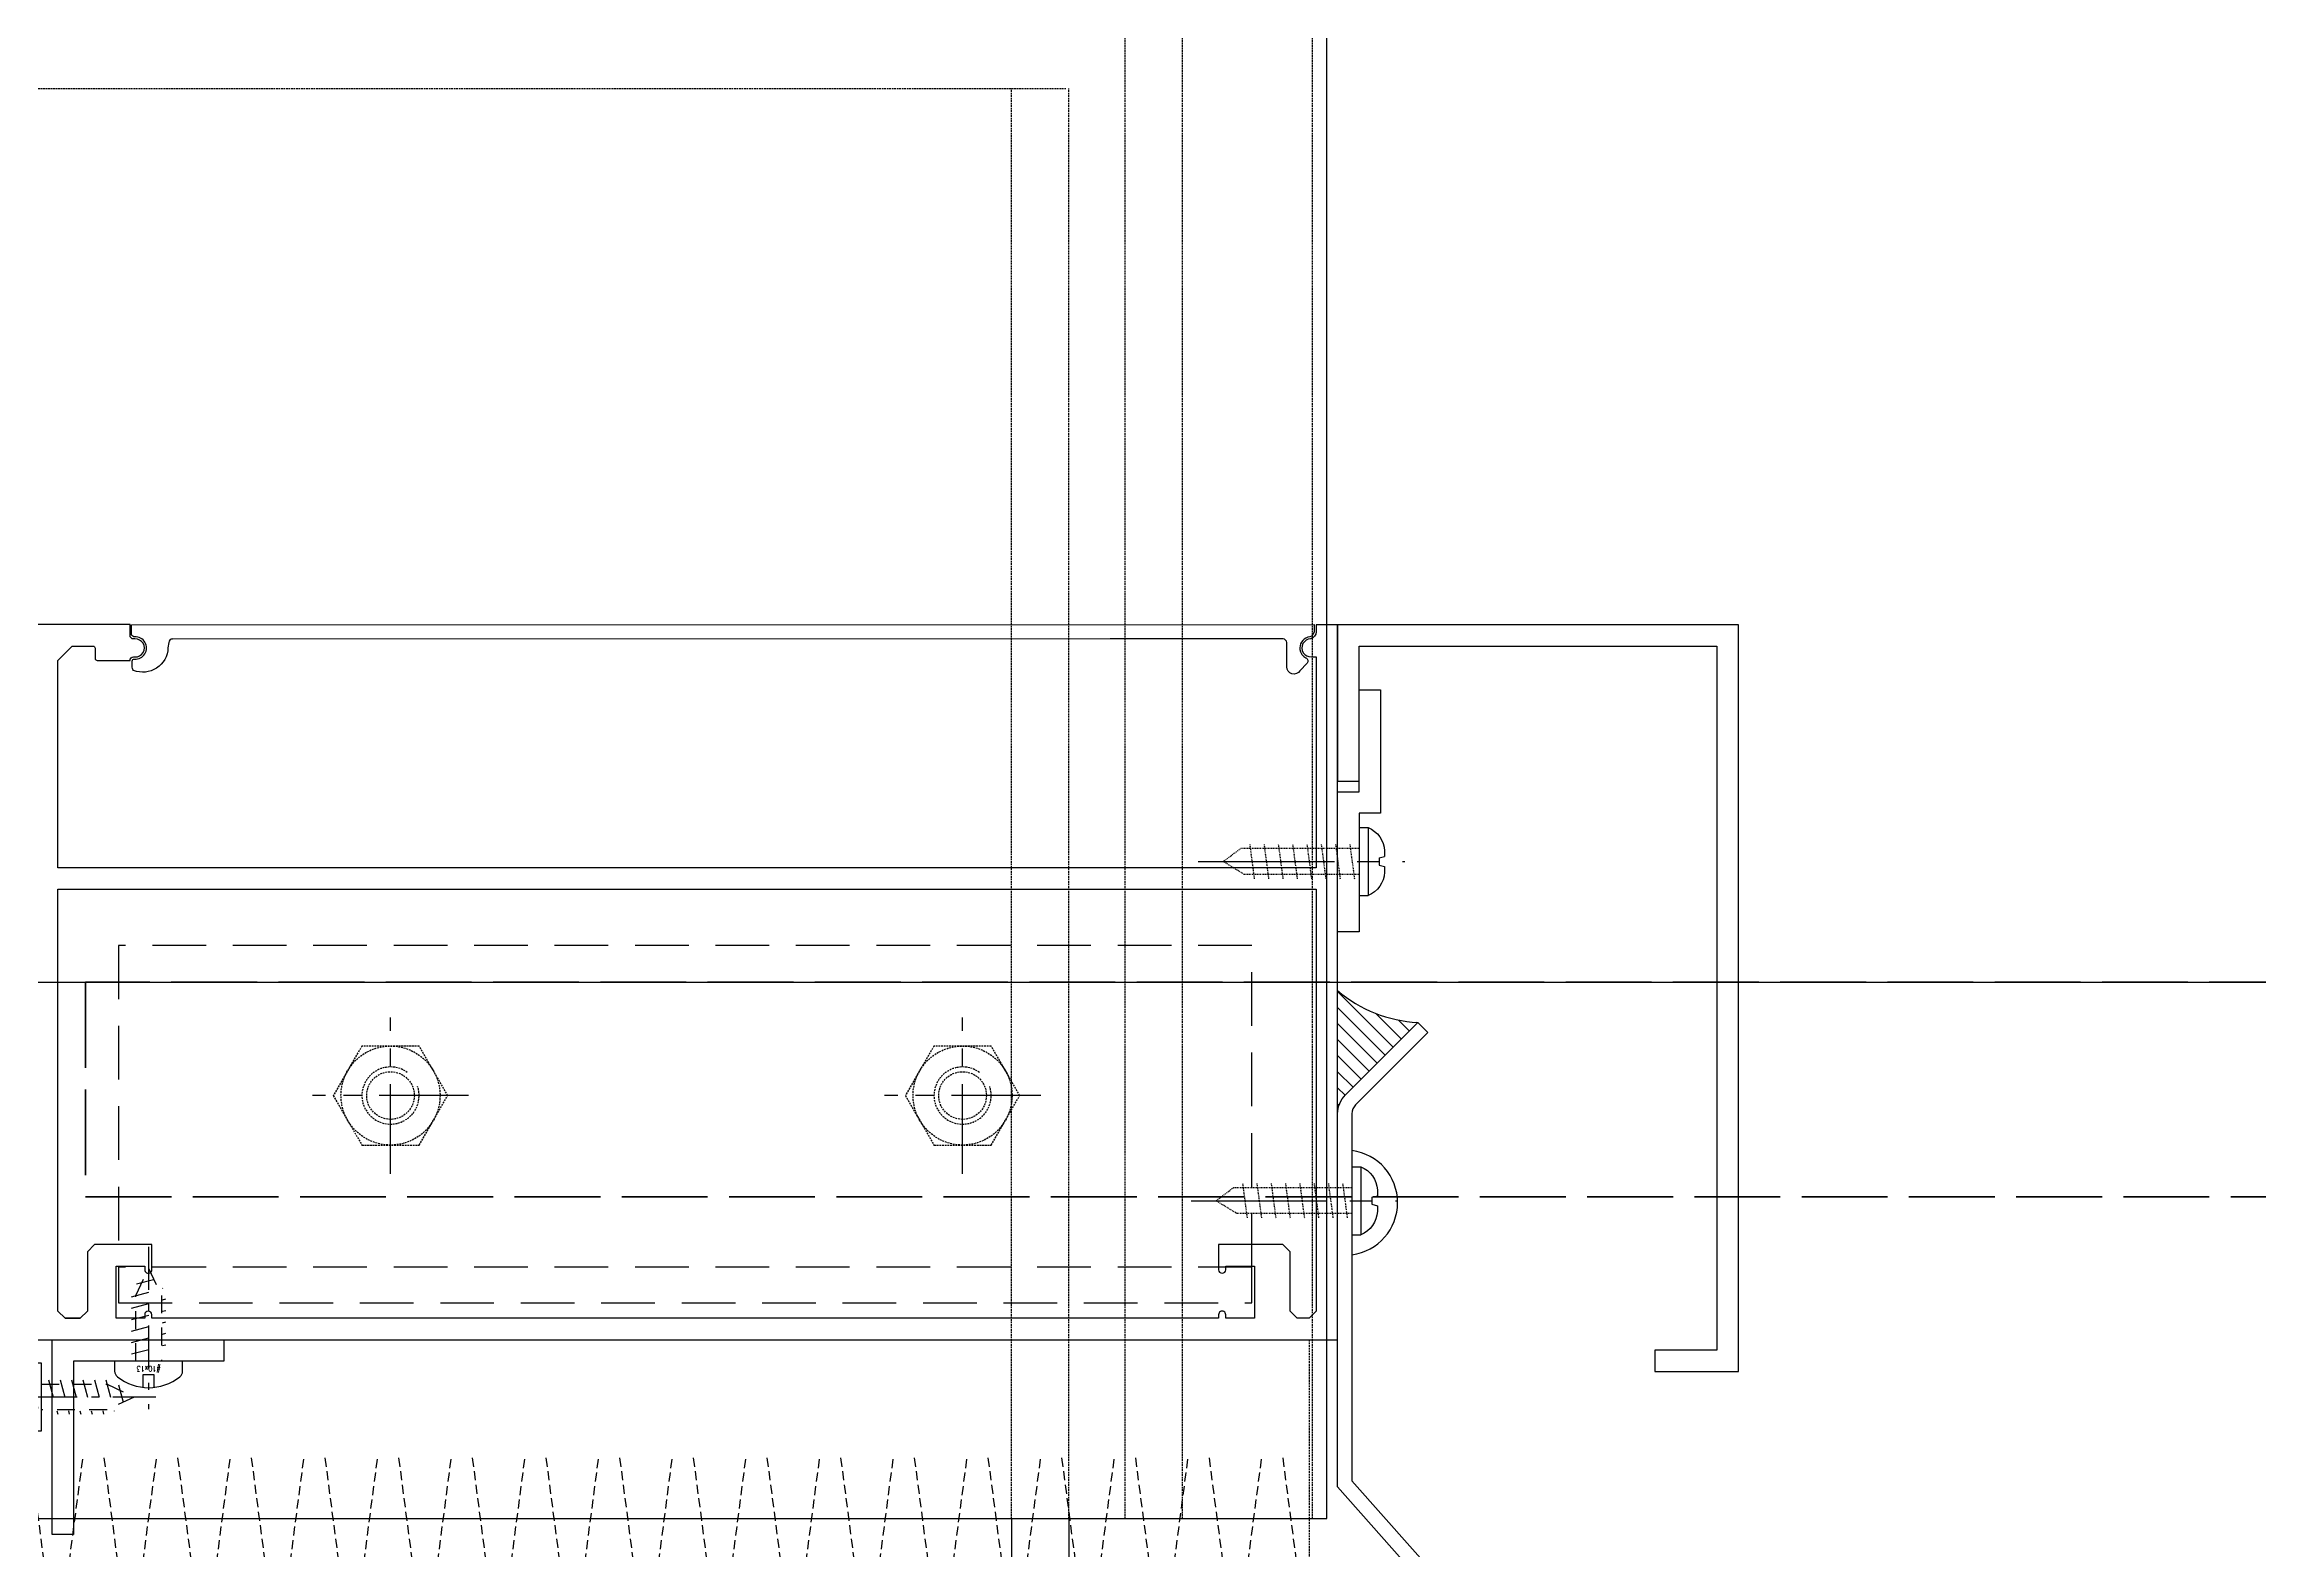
# Model space of a CAD drawing. Header units: millimetres. Extents: x 0 to 119933, y -45162 to 41221.
# Drawn here: x 5013.4 to 5323.2, y -5192.9 to -4982.2 of the extents above; entities that cross this region are included whole.
import ezdxf
from ezdxf.enums import TextEntityAlignment as Align
from ezdxf.xclip import XClip

# ---------------------------------------------------------------- set-up
doc = ezdxf.new("R2010")
doc.units = ezdxf.units.MM
doc.header["$XCLIPFRAME"] = 0
for name, pattern in [('ACAD_ISO02W100', [15, 12, -3]), ('ACAD_ISO04W100', [30, 24, -3, 0, -3]), ('CENTER', [2, 1.25, -0.25, 0.25, -0.25]), ('CENTER-PISA', [11, 6, -2, 1, -2]), ('CENTER2', [28.575000000000003, 19.05, -3.175, 3.175, -3.175]), ('DASH', [0.35, 0.25, -0.1]), ('HIDDEN', [0.375, 0.25, -0.125]), ('HIDDEN-PISA', [4.5, 2.5, -2]), ('HIDDEN2', [0.1875, 0.125, -0.0625])]:
    doc.linetypes.add(name, pattern=pattern)
doc.layers.get('DEFPOINTS').update_dxf_attribs({"color": 166})
for name, color, linetype in [('A0-T-TEXT-ANNOTATIVE-AA', 4, 'Continuous'), ('AXIS', 1, 'ACAD_ISO04W100'), ('CASTFIX', 1, 'Continuous'), ('centre', 6, 'CENTER'), ('F-Alum', 4, 'Continuous'), ('F-Bolt', 32, 'Continuous'), ('F_ALUM', 4, 'Continuous'), ('F_CNTR', 1, 'ACAD_ISO04W100'), ('F_DASH', 8, 'ACAD_ISO02W100'), ('F_FIXS', 1, 'Continuous'), ('F_INSU', 8, 'Continuous'), ('F_SEAL', 8, 'Continuous'), ('INSUL', 8, 'Continuous'), ('WELD', 6, 'Continuous')]:
    doc.layers.add(name, color=color, linetype=linetype)
doc.styles.add('ROMANS', font='simplex.shx', dxfattribs={"width": 0.8, "bigfont": 'hztxt.shx'})

# ---------------------------------------------------------------- blocks, each defined once
blk = doc.blocks.new('N10TR16')
at = {"layer": 'CASTFIX'}
for p, q in [((0.2560000000012224, 4.750000018964784), (-0.9939999999987776, 4.750000018964784)), ((-0.9939999999987776, 4.750000018964784), (-0.9939999999987776, -4.749999981035216)), ((0.2560000000012224, 4.750000018964784), (0.2560000000012224, -4.749999981035216)), ((-3.293999999994412, 1.500000018964784), (-3.293999999994412, 0.7000226781128731)), ((-2.543999999994412, 0.5000283536755887), (-3.293999999994412, 0.7000226781128731)), ((-2.543999999994412, 0.5000283536755887), (-2.543999999994412, -0.4999716463535151)), ((-2.543999999994412, -0.4999716463535151), (-3.293999999994412, -0.6999773219176859)), ((-3.293999999994412, -0.6999773219176859), (-3.293999999994412, -1.499999981035216)), ((0.2560000000012224, -4.749999981035216), (-0.9939999999987776, -4.749999981035216))]:
    blk.add_line(p, q, dxfattribs=at)
at = {"layer": 'CASTFIX', "color": 9, "linetype": 'CENTER2'}
blk.add_line((22.76322755155707, 1.89647835213691e-08), (-6.121367363637546, 1.89647835213691e-08), dxfattribs=at)
at = {"layer": 'CASTFIX', "color": 8, "linetype": 'HIDDEN2'}
for p, q in [((0.2560000000012224, 1.800000018964056), (16.8402498505493, 1.800000018964056)), ((1.555820079396653, 2.400000018966239), (0.9127091534683132, -2.399999981036672)), ((3.555820079396653, 2.400000018966239), (2.912709153468313, -2.399999981036672)), ((5.555820079396653, 2.400000018966239), (4.912709153468313, -2.399999981036672)), ((7.555820079396653, 2.400000018966239), (6.912709153468313, -2.399999981036672)), ((9.555820079396653, 2.400000018966239), (8.912709153468313, -2.399999981036672)), ((11.55582007939665, 2.400000018966239), (10.91270915346831, -2.399999981036672)), ((13.55582007939665, 2.400000018966239), (12.91270915346831, -2.399999981036672)), ((15.55582007939665, 2.400000018966239), (14.91270915346831, -2.399999981036672)), ((16.32121739130525, -1.799999981034489), (19.25600000000122, 1.89647835213691e-08)), ((19.25600000000122, 1.89647835213691e-08), (16.8402498505493, 1.800000018964056)), ((0.2560000000012224, -1.799999981034489), (16.32121739130525, -1.799999981034489))]:
    blk.add_line(p, q, dxfattribs=at)
at = {"layer": 'CASTFIX'}
for centre, radius, start, end in [((0.378151981109113, 1.340092463105975), 3.675631999908523, 111.9199292039428, 177.5065728460662), ((0.378151981109113, -1.340092425176408), 3.675631999908295, 182.4934271539338, 248.0800707960572)]:
    blk.add_arc(centre, radius, start, end, dxfattribs=at)
blk = doc.blocks.new('#10x13_Pan')
at = {"color": 8, "linetype": 'HIDDEN-PISA'}
for p, q in [((1.013843876329872, 2.400000000000318), (2.299999999999272, -2.399999999999693)), ((2.613843876329895, 2.400000000000318), (3.899999999999295, -2.399999999999693)), ((4.213843876329918, 2.400000000000318), (5.499999999999318, -2.399999999999693)), ((5.81384387632994, 2.400000000000318), (7.099999999999341, -2.399999999999693)), ((7.413843876329963, 2.400000000000318), (8.699999999999363, -2.399999999999693)), ((9.013843876329986, 2.400000000000318), (10.19201573850921, -1.996997249700655)), ((10.79835977367821, 1.711377296292767), (11.61269961616347, -1.327780370489904))]:
    blk.add_line(p, q, dxfattribs=at)
at = {"color": 0, "linetype": 'ByBlock'}
blk.add_lwpolyline([(0, 4.749999999999886), (-1.390168594290003, 4.749999999999886, 0.2285372899447186), (-2.172696025254254, 4.372616109497017, 0.3492883748538538), (-2.172696025254254, -4.372616109497244, 0.2285372899447485), (-1.390168594289833, -4.750000000000114), (0, -4.749999999999886)], format="xyb", close=True, dxfattribs=at)
at = {"color": 8, "linetype": 'HIDDEN-PISA'}
for points in [[(-3.659838021111909, 0.7499999999998863), (-1.849999999999966, 0.7499999999998863), (-1.850000000000023, -0.7500000000001137), (-3.659838021111909, -0.7500000000001137)], [(-6.252776074688882e-13, 1.790000000000305), (9.199999999999363, 1.790000000000305), (12.99999999999937, 2.842170943040401e-13), (9.19999999999925, -1.789999999999736), (-6.252776074688882e-13, -1.789999999999736)]]:
    blk.add_lwpolyline(points, dxfattribs=at)
at = {"layer": 'AXIS', "color": 8, "linetype": 'CENTER-PISA'}
blk.add_line((15.989094196, 2.842170943040401e-13), (-6.700000000000273, 2.842170943040401e-13), dxfattribs=at)
at = {"layer": 'DEFPOINTS', "color": 8, "linetype": 'ByBlock', "style": 'ROMANS', "width": 0.8}
blk.add_text('#10x13', height=0.75, rotation=90, dxfattribs=at).set_placement((-1, 2.273736754432321e-13), align=Align.MIDDLE)
blk = doc.blocks.new('is')
at = {"color": 8, "linetype": 'HIDDEN'}
blk.add_lwpolyline([(2, 0, 0.4517184411411627), (1.007969270657643, -1.125996158832205), (1.992030729342357, -8.874003841167799, -1.135041612651112), (0.00796927065764308, -8.874003841167793), (0.9920307293423569, -1.125996158832205, 0.4517184411411628), (0, 0)], format="xyb", dxfattribs=at)

msp = doc.modelspace()

# ---------------------------------------------------------------- hatches: boundary and pattern name
at = {"layer": 'F_SEAL'}
h = msp.add_hatch(dxfattribs=at)
h.set_pattern_fill('ANSI31', color=256, scale=0.5, angle=-90.00000000000001)
h.set_pattern_definition([(315, (2566.059907747665, -275.056054282586), (1.122532015133644, 1.122532015133644), [])])
edge = h.paths.add_edge_path()
edge.add_arc((5206.396863261936, -5100.371368200578), 18.65506233907372, 229.4922464005481, 267.213437718037)
edge.add_line((5205.489937779726, -5119.004372173224), (5195.158129547723, -5129.336180405198))
edge.add_arc((5197.279449891299, -5131.457500748804), 2.999999999997934, 134.9999999999999, 180.0000000000347)
edge.add_line((5194.279449891299, -5131.457500748804), (5194.279449891299, -5114.555149222639))

# ---------------------------------------------------------------- linework, layer by layer
at = {"layer": 'A0-T-TEXT-ANNOTATIVE-AA', "ltscale": 10, "elevation": 0.482003462297143}
msp.add_lwpolyline([(5038.501412244048, -5166.376562751424), (5017.501424137037, -5166.376562757478), (5017.501424141461, -5190.609636305193), (5014.501424141461, -5190.609636305426), (5014.501424136804, -5163.37656275771), (5038.501412242884, -5163.376562751424), (5038.501412244048, -5166.376562751424)], dxfattribs=at)
at = {"layer": 'centre', "ltscale": 10}
for p, q in [((5061.82787040947, -5140.153959004094, 0.9673669379150085), (5061.82787040947, -5118.297552543578, 0.9673669379150085)), ((5141.82787040947, -5140.153959004094, 0.9673669379150085), (5141.82787040947, -5118.297552543578, 0.9673669379150085)), ((5072.756073639728, -5129.225755773836, 0.9673669379150085), (5050.899667179212, -5129.225755773836, 0.9673669379150085)), ((5152.756073639728, -5129.225755773836, 0.9673669379150085), (5130.899667179212, -5129.225755773836, 0.9673669379150085))]:
    msp.add_line(p, q, dxfattribs=at)
at = {"layer": 'F-Alum', "color": 8, "linetype": 'DASH'}
for p, q in [((5190.762340200832, -5188.37536245119, 97895.35359417726), (5190.761651430061, -4685.296028332552, 97895.35995117598)), ((5004.163707770174, -4988.375379506675, 0.2753761315615573), (5156.266474645177, -4988.375379506675, 0.2753761315615573)), ((5148.683157147869, -5188.375380208252, 0.2772376796407962), (5148.683157147869, -4988.375380208252, 0.2772376796407962)), ((5156.683157147898, -5188.375380240383, 0.2772598696063465), (5156.683157147898, -4988.375380240383, 0.2772598696063465))]:
    msp.add_line(p, q, dxfattribs=at)
at = {"layer": 'F-Alum', "ltscale": 250}
msp.add_line((5192.76238046927, -5188.375361611748, -0.004396072596954403), (5192.761674450026, -4685.296028332552, 15214.74574263114), dxfattribs=at)
at = {"layer": 'F-Alum'}
for p, q in [((5014.50142416358, -5188.375379506675, 0.2748961124234701), (5014.501424410846, -5163.38481544069, 1.112508049016342)), ((4980.491817017901, -5188.375450704452, 1.112508049016342), (5192.762380469299, -5188.375361611748, -0.004396072603413348))]:
    msp.add_line(p, q, dxfattribs=at)
at = {"layer": 'F-Alum', "color": 8, "linetype": 'DASH', "elevation": -0.7484543469375384}
for points in [[(5164.578693472955, -5188.375373440796), (5164.578693471739, -4685.296028332552)], [(5172.57869347313, -5188.375370083117), (5172.578693471914, -4685.296028332552)]]:
    msp.add_lwpolyline(points, dxfattribs=at)
at = {"layer": 'F-Alum', "elevation": 1.112508049016342}
for points in [[(4981.827879069606, -5163.375636019513), (5194.279449891299, -5163.375379650332), (5194.279449891299, -5063.375379518375), (5191.279449874768, -5063.375428062924), (5191.279449874768, -5064.375513998619, -0.3119607695037985), (5190.503594771493, -5065.363936012729, 1.018192016014607), (5190.600410204614, -5067.865681558442), (5191.279449891299, -5067.865681558384), (5191.279449891299, -5097.375379673091), (5015.322502720403, -5097.375641392167)], [(5015.322502720403, -5097.375641392167), (5015.322502722731, -5068.37564113716), (5017.3250506802, -5066.373093181059), (5020.224587032571, -5066.373093181059, -0.414213562373095), (5020.524587032385, -5066.673093181076), (5020.524396782741, -5068.076547526, 0.414213562373095), (5020.824396782555, -5068.376547525988), (5025.402382064611, -5068.376547525988, -0.4142135604125027), (5025.902382064611, -5067.876547529364), (5026.08142173104, -5067.876547529364, 1.058378810892398), (5026.081420481205, -5065.376547588212), (5025.902382101165, -5065.376547597816, -0.4142135806407012), (5025.402382061118, -5064.876547606751), (5025.402382020839, -5063.365943338316), (4981.827881052857, -5063.365944896012)], [(5031.376915306319, -5065.378279064202), (5031.335998448543, -5065.376602001403, 0.414213998993883), (5030.835997703252, -5065.876602001403), (5030.70438528643, -5066.627535822658, -0.5208522962249951), (5025.896503622876, -5069.768146339253, -0.1597481417106809), (5025.702382051619, -5069.176065299283), (5025.702382051619, -5068.476065299301, -0.4142135623730992), (5026.002382051665, -5068.176065299283), (5026.034400195582, -5068.176065299283, 1.068012178308058), (5026.064417079324, -5065.07702983526, -0.3267649280677648), (5025.604694339214, -5064.737179973135), (5025.601038728375, -5063.376573565214), (5190.979449874721, -5063.369973164752), (5190.979449874721, -5064.365684830935, -0.3167602136099132), (5190.393253491027, -5065.083727516934, 0.3884746722357249), (5188.991453578696, -5066.615681552388), (5188.991453578696, -5066.825793203259, 0.2485661947125272), (5189.847603846109, -5068.011943051768, -0.4929598416309032), (5190.012702334905, -5068.774925713313), (5189.005294335308, -5069.808755733016, -0.7580497164828303), (5187.151237029349, -5069.288576804336), (5187.151237029349, -5065.87338697049, 0.414213562373095), (5186.651237029349, -5065.37338697049), (5162.489167690277, -5065.373296930107), (5031.376915306319, -5065.378279064202)], [(5016.322502713883, -5160.375641464869), (5018.449177665636, -5160.375641464112), (5016.322502713883, -5160.375641472436), (5015.322502713883, -5159.375641474619), (5015.32250272017, -5100.375641392167), (5191.279449891299, -5100.375379673091), (5191.279449891299, -5159.375379655105), (5190.279449891299, -5160.375379655628), (5188.629449609667, -5160.375379656793), (5187.629449631553, -5159.37537973287), (5187.629449636908, -5151.075379676944), (5186.629449637374, -5150.075379676304), (5177.629449637374, -5150.075379671356), (5177.629449635278, -5153.575492865757, 0.9999999999999999), (5178.629449635278, -5153.575492866397), (5178.629449635511, -5153.075379671938), (5182.629449635511, -5153.075379674441), (5182.629449631087, -5160.375492973313), (5178.629449630622, -5160.3754929679), (5178.62944963132, -5159.875492866851, 0.9999999999999999), (5177.62944963132, -5159.875492866269), (5177.629449630622, -5160.375379661507), (5028.449177687056, -5160.375641458262), (5028.449177686125, -5159.875754631417, 0.9999999999999999), (5027.449177686125, -5159.875754632028), (5027.449177687056, -5160.375754733048), (5023.449177686591, -5160.37575473849), (5023.449177681934, -5153.075641439618), (5027.449177681934, -5153.075641437115), (5027.4491776824, -5153.575754631545, 0.9999999999999999), (5028.4491776824, -5153.575754630905), (5028.449177680071, -5150.075641436504), (5020.449177680071, -5150.075641441481), (5019.44917768077, -5151.075641442092), (5019.449177685892, -5159.375641498018), (5018.449177687522, -5160.375641442168)]]:
    msp.add_lwpolyline(points, format="xyb", dxfattribs=at)
at = {"layer": 'F-Alum', "elevation": 0.5627158239074666}
for points in [[(5197.279596079374, -5085.255569740084), (5197.279596081935, -5066.375379518375), (5247.315208812477, -5066.375379518375), (5247.315208812477, -5164.810730424129), (5238.619532885961, -5164.810730424129), (5238.619532885961, -5167.810730424129), (5250.315208812477, -5167.810730424129), (5250.315208812477, -5167.810730424129), (5250.315208812477, -5063.375379518375), (5194.279596082168, -5063.375379518375), (5194.279596079374, -5085.255569739793)], [(5194.279596079374, -5106.341016455206), (5194.279596079374, -5086.751911013273), (5197.279596081004, -5086.751911013273), (5197.279596081004, -5072.468181939739), (5200.279596081004, -5072.468181939739), (5200.279596081004, -5089.751911013273), (5197.279596079374, -5089.751911013273), (5197.279596079374, -5106.341016455206)]]:
    msp.add_lwpolyline(points, close=True, dxfattribs=at)
at = {"layer": 'F-Alum', "color": 8, "linetype": 'HIDDEN', "ltscale": 30, "elevation": 1.112508049016342}
for points in [[(5182.279449630994, -5153.224970890327), (5182.279449641006, -5108.224969942299), (5023.799177678768, -5108.225231633727), (5023.799177679233, -5153.225231633727)], [(5023.799177679233, -5153.225755071793), (5023.799177678768, -5158.225755071793), (5182.279449641006, -5158.225493380394), (5182.279449641472, -5153.225494328422), (5023.799177679233, -5153.225755071793)]]:
    msp.add_lwpolyline(points, dxfattribs=at)
at = {"layer": 'F-Bolt', "linetype": 'HIDDEN', "elevation": -62280.54275013001}
for points in [[(5053.82787040947, -5129.225755773836), (5057.82787040947, -5136.153959004094), (5065.82787040947, -5136.153959004094), (5069.82787040947, -5129.225755773836), (5065.82787040947, -5122.297552543578), (5057.82787040947, -5122.297552543578)], [(5133.82787040947, -5129.225755773836), (5137.82787040947, -5136.153959004094), (5145.82787040947, -5136.153959004094), (5149.82787040947, -5129.225755773836), (5145.82787040947, -5122.297552543578), (5137.82787040947, -5122.297552543578)]]:
    msp.add_lwpolyline(points, close=True, dxfattribs=at)
at = {"layer": 'F-Bolt', "linetype": 'HIDDEN'}
for centre, radius in [((5061.82787040947, -5129.225755773836, 0.9673669379150085), 6.928203230275469), ((5141.82787040947, -5129.225755773836, 0.9673669379150085), 6.928203230275469), ((5061.82787040947, -5129.225755773836, 0.9673669379150085), 3.333333333333314), ((5141.82787040947, -5129.225755773836, 0.9673669379150085), 3.333333333333314)]:
    msp.add_circle(centre, radius, dxfattribs=at)
for centre in [(5061.82787040947, -5129.225755773836, 0.9673669379150085), (5141.82787040947, -5129.225755773836, 0.9673669379150085)]:
    msp.add_arc(centre, 3.999999999999977, 54.10253612374552, 18.50173665519065, dxfattribs=at)
at = {"layer": 'F_ALUM', "elevation": 1.112508049016342}
msp.add_lwpolyline([(5196.279449891299, -5183.093186787069), (5221.357979102118, -5211.375379506675), (5277.808565081097, -5211.375379506675), (5286.293846455403, -5202.890098132428), (5287.708060017787, -5204.304311694783), (5279.222778643481, -5212.789593069059, -0.198912367379658), (5277.808565081097, -5213.375379506675), (5220.308354613837, -5213.375379506675), (5194.279449891299, -5183.950244055219), (5194.279449891299, -5131.768160920534, -0.1989123673796975), (5195.377799461829, -5129.116510491122), (5205.489937779726, -5119.004372173224), (5206.904151342111, -5120.418585735608), (5196.792013024213, -5130.530724053448, 0.1989123673796377), (5196.279449891299, -5131.768160920534)], format="xyb", close=True, dxfattribs=at)
at = {"layer": 'F_CNTR'}
msp.add_line((0, -5113.371804636437), (100188.6595745599, -5113.371804636437), dxfattribs=at)
at = {"layer": 'F_DASH', "lineweight": 50}
msp.add_lwpolyline([(5019.178730048239, -5143.371804636439), (6198.173875578446, -5143.371804636439), (6198.173875578446, -5113.371804636439), (5019.178730048239, -5113.371804636439)], close=True, dxfattribs=at)
at = {"layer": 'F_INSU', "color": 8, "linetype": 'HIDDEN', "elevation": 0.5627158239074666}
msp.add_lwpolyline([(5010.501424139598, -5179.88481544069), (5010.501424136804, -5163.37656275771), (5190.279449891299, -5163.375379650332), (5190.279449891299, -5213.375363334724), (4901.795375365997, -5213.375379506675), (4901.795375365997, -5179.88483161264)], close=True, dxfattribs=at)
at = {"layer": 'F_SEAL'}
for centre, radius, start, end in [((5206.396863261936, -5100.371368200636, 1.112508049016342), 18.65506233905566, 229.4922463947347, 267.2134377103869), ((5195.305830418598, -5144.201736745106, 1.112508049016342), 7.355897713384474, 277.6059328727754, 82.3940671272245)]:
    msp.add_arc(centre, radius, start, end, dxfattribs=at)
at = {"layer": 'WELD', "color": 3}
for p, q in [((5148.68315714784, -5188.37537978386, 0.2772376796758382), (5148.683157053078, -5213.37537978386, 0.2751736691745603)), ((5156.68315714784, -5188.375379789797, 0.2772598696435433), (5156.683157053078, -5213.375379789739, 0.2751958591422654))]:
    msp.add_line(p, q, dxfattribs=at)

# ---------------------------------------------------------------- block references
at = {"layer": 'F-Bolt', "extrusion": (0, 0, -1), "zscale": -1}
for p in [(-5197.535596079426, -5096.497324722297, -0.2748961124234701), (-5196.535449891351, -5143.932992084856, -1.112508049016342)]:
    msp.add_blockref('N10TR16', p, dxfattribs=at)
at = {"layer": 'F_FIXS', "rotation": 90}
msp.add_blockref('#10x13_Pan', (5028.001418190543, -5166.376562754451, 0.482003462297143), dxfattribs=at)
at = {"layer": 'F_FIXS'}
msp.add_blockref('#10x13_Pan', (5013.001424410846, -5171.38481544069, 1.112508049016342), dxfattribs=at)
at = {"layer": 'INSUL'}
ref = msp.add_blockref('is', (4901.795046319719, -5163.375463050152, 1.112508049016342), dxfattribs=dict(at, xscale=5.151501330811056, yscale=4.999998368330714, zscale=5.151501330811056, rotation=3.211908773630913e-06, row_count=1, column_count=28, row_spacing=-1.058791184067875e-22, column_spacing=10.30300266162211))
XClip(ref).set_block_clipping_path([(21.101882716058753, -3.3018727744056378), (21.101882895141898, -0.00022116036780062132), (56.00006387383473, 1.3445576769299805e-05), (56.00006332973862, -9.99998655463969), (6.332973862299696e-05, -9.99998655463969), (6.369418406393379e-05, -3.301874790018701)])

doc.saveas('drawing.dxf')
